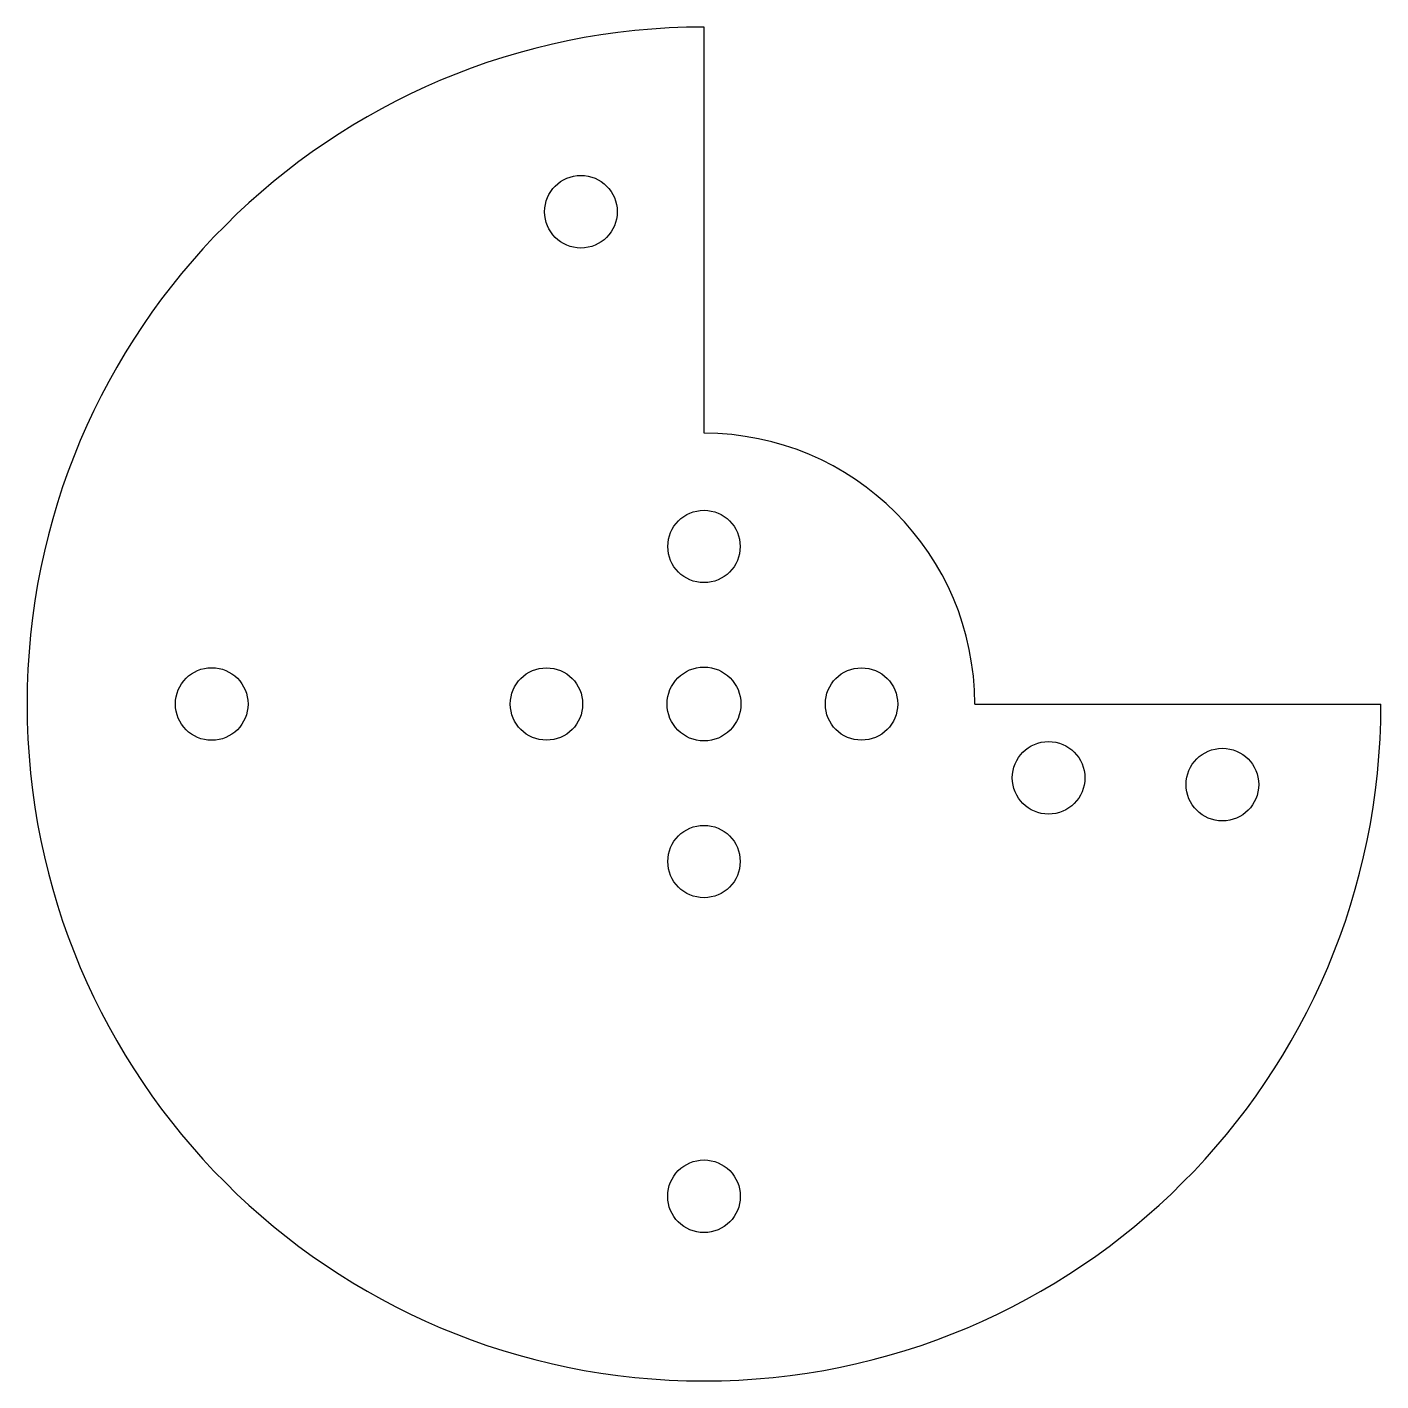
# Model space of a CAD drawing. Header units: millimetres. Extents: x -27.5 to 27.5, y -27.5 to 27.5.
import ezdxf

# ---------------------------------------------------------------- set-up
doc = ezdxf.new("R2010")
doc.units = ezdxf.units.MM
doc.layers.add('common holes', color=7, linetype='Continuous', lineweight=25, true_color=0xffffff)
doc.layers.add('edge piece', color=7, linetype='Continuous', lineweight=25, true_color=0xffffff)

msp = doc.modelspace()

# ---------------------------------------------------------------- linework, layer by layer
at = {"layer": 'common holes'}
for centre, radius in [((-5, 20), 1.475), ((0, 6.4), 1.47), ((-20, 0), 1.475), ((-6.4, 0), 1.47), ((0, 0), 1.5), ((6.4, 0), 1.47), ((21.059, -3.275), 1.475), ((0, -6.4), 1.47), ((0, -20), 1.475)]:
    msp.add_circle(centre, radius, dxfattribs=at)
msp.add_arc((0, 0), 11, 0, 90, dxfattribs=at)
at = {"layer": 'edge piece'}
for p, q in [((0, 11), (0, 27.5)), ((11, 0), (27.5, 0))]:
    msp.add_line(p, q, dxfattribs=at)
msp.add_circle((14, -3), 1.475, dxfattribs=at)
msp.add_arc((0, 0), 27.5, 90, 0, dxfattribs=at)

doc.saveas('drawing.dxf')
